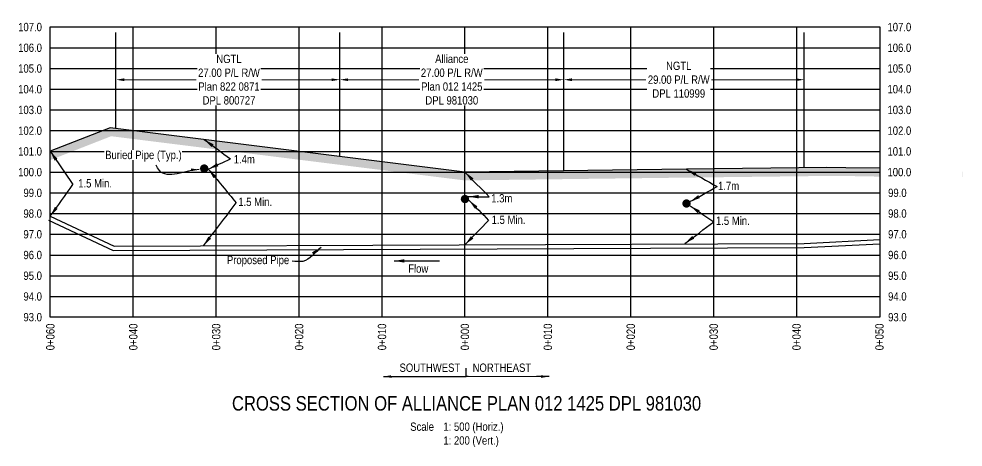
# Model space of a CAD drawing. Extents: x 413456 to 426437, y 6044251 to 6059667.
# Drawn here: x 414857 to 415995, y 6051810 to 6052326 of the extents above; entities that cross this region are included whole.
import ezdxf
from ezdxf.enums import TextEntityAlignment as Align

# ---------------------------------------------------------------- set-up
doc = ezdxf.new("R2010")
doc.units = 0
doc.header["$LTSCALE"] = 5
doc.header["$PDSIZE"] = 0.5
doc.linetypes.add('foc-TOPO', pattern=[1, 0.2, -0.8])
doc.layers.get('Defpoints').update_dxf_attribs({"color": 9})
for name, color, linetype in [('AS-PIPE-UG-T', 44, 'Continuous'), ('CG-NOTES', 7, 'Continuous'), ('DETAIL-T', 7, 'Continuous'), ('L-BD', 7, 'Continuous'), ('L-DETAIL-T', 3, 'Continuous'), ('L-MON', 1, 'Continuous'), ('P-CROSSINGS-GRID', 8, 'Continuous'), ('P-CROSSINGS-GROUND', 48, 'foc-TOPO'), ('P-CROSSINGS-LINE', 3, 'Continuous'), ('P-PROPOSED', 10, 'Continuous'), ('S-T7', 7, 'Continuous')]:
    doc.layers.add(name, color=color, linetype=linetype)
doc.layers.add('F-RW-T', color=190, linetype='Continuous', lineweight=9)
doc.styles.add('140', font='ARIALN.TTF', dxfattribs={"height": 15})
doc.styles.add('80', font='ARIALN.TTF', dxfattribs={"height": 10})
doc.styles.add('80CG', font='ARIALN.TTF', dxfattribs={"height": 10})
doc.styles.add('80L', font='ARIALN.TTF', dxfattribs={"height": 10})
doc.dimstyles.new('COMPASS', dxfattribs={"dimscale": 5, "dimtxt": 10, "dimasz": 2.5, "dimexe": 0.2, "dimexo": 0.0625, "dimgap": 0.5, "dimtad": 0, "dimtih": 1, "dimtoh": 1, "dimzin": 0, "dimdsep": 46, "dimtxsty": '80', "dimcen": 0.1, "dimse1": 1, "dimse2": 1, "dimclrd": 256, "dimclrt": 256, "dimaunit": 1, "dimadec": 4, "dimazin": 0, "dimtfac": 0.06, "dimtofl": 0, "dimtmove": 0, "dimatfit": 1, "dimfxl": 0.2, "dimtolj": 1, "dimtzin": 0, "dimlwd": -1, "dimarcsym": 0})
doc.dimstyles.new('Compass 5 000', dxfattribs={"dimscale": 5, "dimtxt": 9, "dimasz": 2, "dimexe": 0.2, "dimexo": 0.0625, "dimgap": 0.5, "dimtad": 0, "dimtih": 1, "dimtoh": 1, "dimzin": 0, "dimdsep": 46, "dimtxsty": '80CG', "dimcen": 0.1, "dimse1": 1, "dimse2": 1, "dimclrd": 256, "dimclrt": 256, "dimaunit": 1, "dimadec": 4, "dimazin": 0, "dimtfac": 0.06, "dimtofl": 0, "dimtmove": 0, "dimatfit": 1, "dimfxl": 0.2, "dimtolj": 1, "dimtzin": 0, "dimlwd": -1, "dimarcsym": 0})

# ---------------------------------------------------------------- blocks, each defined once
blk = doc.blocks.new('*D198')
at = {"layer": 'Defpoints', "color": 0, "transparency": 16777216}
for p in [(415513.3, 6052302.4), (415803.2, 6052302.4), (415803.2, 6052252.7)]:
    blk.add_point(p, dxfattribs=at)
at = {"layer": 'F-RW-T', "transparency": 16777216}
for p, q in [((415523.3, 6052252.7), (415612.5, 6052252.7)), ((415793.2, 6052252.7), (415691.6, 6052252.7))]:
    blk.add_line(p, q, dxfattribs=at)
for points in [[(415523.3, 6052254.3), (415523.3, 6052251), (415513.3, 6052252.7)], [(415793.2, 6052254.3), (415793.2, 6052251), (415803.2, 6052252.7)]]:
    blk.add_solid(points, dxfattribs=at)
at = {"layer": 'F-RW-T', "transparency": 16777216, "insert": (415652, 6052252.7), "char_height": 10, "attachment_point": 5, "style": '80CG', "bg_fill": 3, "box_fill_scale": 1.1, "bg_fill_color": 256, "bg_fill_true_color": 13158600, "bg_fill_transparency": 0}
blk.add_mtext('\\A1;NGTL\\P29.00 P/L R/W\\PDPL 110999', dxfattribs=at)
blk = doc.blocks.new('*D199')
at = {"layer": 'Defpoints', "color": 0, "transparency": 16777216}
for p in [(415243.4, 6052280.7), (415513.3, 6052280.7), (415513.3, 6052252.7)]:
    blk.add_point(p, dxfattribs=at)
at = {"layer": 'F-RW-T', "transparency": 16777216}
for p, q in [((415253.4, 6052252.7), (415338.8, 6052252.7)), ((415503.3, 6052252.7), (415417.9, 6052252.7))]:
    blk.add_line(p, q, dxfattribs=at)
for points in [[(415253.4, 6052254.3), (415253.4, 6052251), (415243.4, 6052252.7)], [(415503.3, 6052254.3), (415503.3, 6052251), (415513.3, 6052252.7)]]:
    blk.add_solid(points, dxfattribs=at)
at = {"layer": 'F-RW-T', "transparency": 16777216, "insert": (415378.4, 6052252.7), "char_height": 10, "attachment_point": 5, "style": '80CG', "bg_fill": 3, "box_fill_scale": 1.1, "bg_fill_color": 256, "bg_fill_true_color": 13158600, "bg_fill_transparency": 0}
blk.add_mtext('\\A1;Alliance\\P27.00 P/L R/W\\PPlan 012 1425\\PDPL 981030', dxfattribs=at)
blk = doc.blocks.new('*D200')
at = {"layer": 'Defpoints', "color": 0, "transparency": 16777216}
for p in [(414973.6, 6052302.4), (415243.4, 6052302.4), (414973.6, 6052252.7)]:
    blk.add_point(p, dxfattribs=at)
at = {"layer": 'F-RW-T', "transparency": 16777216}
for p, q in [((414983.6, 6052252.7), (415070.3, 6052252.7)), ((415233.4, 6052252.7), (415149.4, 6052252.7))]:
    blk.add_line(p, q, dxfattribs=at)
for points in [[(414983.6, 6052254.3), (414983.6, 6052251), (414973.6, 6052252.7)], [(415233.4, 6052254.3), (415233.4, 6052251), (415243.4, 6052252.7)]]:
    blk.add_solid(points, dxfattribs=at)
at = {"layer": 'F-RW-T', "transparency": 16777216, "insert": (415109.8, 6052252.7), "char_height": 10, "attachment_point": 5, "style": '80CG', "bg_fill": 3, "box_fill_scale": 1.1, "bg_fill_color": 256, "bg_fill_true_color": 13158600, "bg_fill_transparency": 0}
blk.add_mtext('\\A1;NGTL\\P27.00 P/L R/W\\PPlan 822 0871\\PDPL 800727', dxfattribs=at)
blk = doc.blocks.new('PLIA')
at = {"color": 255, "const_width": 1}
blk.add_lwpolyline([(-0.5, 0, 1), (0.5, 0, 1)], format="xyb", close=True, dxfattribs=at)
blk = doc.blocks.new('PLIAA')
blk.add_blockref('PLIA', (0, 0))
blk = doc.blocks.new('PLIB')
at = {"color": 1}
blk.add_circle((0, 0), 0.8, dxfattribs=at)
blk = doc.blocks.new('PLIBB')
blk.add_blockref('PLIB', (0, 0))
blk = doc.blocks.new('PLICC')
for name in ['PLIAA', 'PLIBB']:
    blk.add_blockref(name, (0, 0))
blk = doc.blocks.new('SYM_I_PL')
blk.add_blockref('PLICC', (0, 0))

msp = doc.modelspace()

# ---------------------------------------------------------------- hatches: boundary and pattern name
at = {"layer": 'P-CROSSINGS-GROUND'}
h = msp.add_hatch(dxfattribs=at)
h.set_pattern_fill('EARTH', color=256, scale=2.498683, angle=45)
h.set_pattern_definition([(45, (12792.128, -6937.5), (2e-15, 22.438813754), [15.86663737, -15.86663737]), (45, (12787.921, -6933.292), (2e-15, 22.438813754), [15.86663737, -15.86663737]), (45, (12783.714, -6929.085), (2e-15, 22.438813754), [15.86663737, -15.86663737]), (135, (12783.714, -6926.28), (-22.438813754, 2e-15), [15.86663737, -15.86663737]), (135, (12787.921, -6922.073), (-22.438813754, 2e-15), [15.86663737, -15.86663737]), (135, (12792.128, -6917.865), (-22.438813754, 2e-15), [15.86663737, -15.86663737])])
h.paths.add_polyline_path([(415994.296, 6052145.375), (415994.296, 6052135.365), (415994.818, 6052135.393)])
edge = h.paths.add_edge_path()
edge.add_line((414894.296, 6052166.276), (414894.296, 6052155.758))
edge.add_line((414894.296, 6052155.758), (414967.762, 6052184.542))
edge.add_line((414967.762, 6052184.542), (415393.056, 6052131.357))
edge.add_arc((415394.296, 6052141.276), 9.996, 262.871937, 270.718739)
edge.add_line((415394.422, 6052131.281), (415661.46, 6052134.631))
edge.add_line((415661.46, 6052134.631), (415828.157, 6052136.603))
edge.add_line((415828.157, 6052136.603), (415855.58, 6052136.519))
edge.add_line((415855.58, 6052136.519), (415894.296, 6052135.848))
edge.add_line((415894.296, 6052135.848), (415894.296, 6052145.845))
edge.add_line((415894.296, 6052145.845), (415853.58, 6052146.551))
edge.add_line((415853.58, 6052146.551), (415830.386, 6052146.626))
edge.add_line((415830.386, 6052146.626), (415661.335, 6052144.626))
edge.add_line((415661.335, 6052144.626), (415394.296, 6052141.276))
edge.add_line((415394.296, 6052141.276), (414966.481, 6052194.776))
edge.add_line((414966.481, 6052194.776), (414893.74, 6052166.276))
edge.add_line((414893.74, 6052166.276), (414894.296, 6052166.276))

# ---------------------------------------------------------------- linework, layer by layer
at = {"layer": 'CG-NOTES'}
msp.add_line((415395.915, 6051894.748), (415395.915, 6051904.742), dxfattribs=at)
at = {"layer": 'L-BD', "flags": 128}
for points in [[(414973.555, 6052193.891), (414973.555, 6052309.79)], [(415243.438, 6052160.141), (415243.438, 6052309.79)], [(415513.32, 6052142.769), (415513.32, 6052309.79)], [(415803.193, 6052146.304), (415803.193, 6052309.79)]]:
    msp.add_lwpolyline(points, dxfattribs=at)
at = {"layer": 'P-CROSSINGS-GRID', "color": 8}
for p, q in [((414894.296, 6052291.276), (415894.296, 6052291.276)), ((414894.296, 6052266.276), (415894.296, 6052266.276)), ((414894.296, 6052241.276), (415894.296, 6052241.276)), ((414894.296, 6052216.276), (415894.296, 6052216.276)), ((414894.296, 6052191.276), (415894.296, 6052191.276)), ((414894.296, 6052166.276), (415894.296, 6052166.276)), ((414894.296, 6052141.276), (415894.296, 6052141.276)), ((414894.296, 6052116.276), (415894.296, 6052116.276)), ((414894.296, 6052091.276), (415894.296, 6052091.276)), ((414894.296, 6052066.276), (415894.296, 6052066.276)), ((414894.296, 6052041.276), (415894.296, 6052041.276)), ((414894.296, 6052016.276), (415894.296, 6052016.276)), ((414894.296, 6051991.276), (415894.296, 6051991.276))]:
    msp.add_line(p, q, dxfattribs=at)
for points in [[(415894.296, 6051991.276), (415894.296, 6051966.276), (414894.296, 6051966.276), (414894.296, 6051991.276), (414894.296, 6052316.276), (415894.296, 6052316.276), (415894.296, 6051991.276)], [(414994.296, 6051966.276), (414994.296, 6051991.276), (414994.296, 6052316.276)], [(415094.296, 6051966.276), (415094.296, 6051991.276), (415094.296, 6052316.276)], [(415194.296, 6051966.276), (415194.296, 6051991.276), (415194.296, 6052316.276)], [(415294.296, 6051966.276), (415294.296, 6051991.276), (415294.296, 6052316.276)], [(415394.296, 6051966.276), (415394.296, 6051991.276), (415394.296, 6052316.276)], [(415494.296, 6051966.276), (415494.296, 6051991.276), (415494.296, 6052316.276)], [(415594.296, 6051966.276), (415594.296, 6051991.276), (415594.296, 6052316.276)], [(415694.296, 6051966.276), (415694.296, 6051991.276), (415694.296, 6052316.276)], [(415794.296, 6051966.276), (415794.296, 6051991.276), (415794.296, 6052316.276)]]:
    msp.add_lwpolyline(points, dxfattribs=at)
at = {"layer": 'P-CROSSINGS-LINE'}
msp.add_lwpolyline([(415894.296, 6052145.845), (415853.58, 6052146.551), (415830.386, 6052146.626), (415661.335, 6052144.626), (415394.296, 6052141.276), (414966.481, 6052194.776), (414894.296, 6052166.494)], dxfattribs=at)
at = {"layer": 'P-PROPOSED', "flags": 128}
for points in [[(414892.174, 6052083.46), (414970.167, 6052046.884), (415803.327, 6052050.337), (415894.296, 6052054.835)], [(414894.296, 6052087.984), (414971.271, 6052051.886), (415803.193, 6052055.334), (415894.296, 6052059.839)]]:
    msp.add_lwpolyline(points, dxfattribs=at)

# ---------------------------------------------------------------- block references
at = {"layer": 'L-MON', "xscale": 4.997366099999905, "yscale": 4.997366099999905, "zscale": 4.997366099999905}
for p in [(415079.98, 6052145.598), (415394.296, 6052108.79), (415661.335, 6052103.394)]:
    msp.add_blockref('SYM_I_PL', p, dxfattribs=at)

# ---------------------------------------------------------------- texts
at = {"style": '80'}
for s, p in [('0+060', (414894.42, 6051958.612)), ('0+040', (414994.42, 6051958.612)), ('0+030', (415094.367, 6051958.612)), ('0+020', (415194.315, 6051958.612)), ('0+010', (415294.262, 6051958.612)), ('0+000', (415394.209, 6051958.612)), ('0+010', (415494.157, 6051958.612)), ('0+020', (415594.104, 6051958.612)), ('0+030', (415694.051, 6051958.612)), ('0+040', (415793.998, 6051958.612)), ('0+050', (415893.946, 6051958.612))]:
    msp.add_text(s, height=9.9947, rotation=90, dxfattribs=at).set_placement(p, align=Align.MIDDLE_RIGHT)
at = {"attachment_point": 1, "style": '80'}
for s, insert, char_height, width in [('1.4m', (415115.501, 6052161.701), 9.9947, 24.82089), ('1.7m', (415699.384, 6052129.6), 9.9947, 24.82089), ('1.3m', (415425.965, 6052114.719), 9.9947, 24.82089), ('\\pxql;1.5 Min.', (415121.011, 6052110.386), 9.99473, 62.10954), ('\\pxql;1.5 Min.', (415426.479, 6052088.757), 9.99473, 62.10954), ('\\pxql;1.5 Min.', (415696.845, 6052087.615), 9.99473, 62.10954)]:
    msp.add_mtext(s, dxfattribs=dict(at, insert=insert, char_height=char_height, width=width))
at = {"layer": 'DETAIL-T', "insert": (415328.295, 6051839.317), "char_height": 9.99473, "attachment_point": 1, "style": '80L'}
msp.add_mtext_dynamic_manual_height_columns('Scale^I1: 500 (Horiz.)\\P^I1: 200 (Vert.)', width=216.80138, gutter_width=44.937, heights=[0], dxfattribs=at)
at = {"layer": 'L-BD', "style": '80'}
msp.add_text('Proposed Pipe', height=9.99473, dxfattribs=at).set_placement((415107.302, 6052027.288), align=Align.BOTTOM_LEFT)
msp.add_text('Flow', height=9.9947, rotation=359.345989, dxfattribs=at).set_placement((415325.792, 6052017.083), align=Align.BOTTOM_LEFT)
at = {"layer": 'L-DETAIL-T', "insert": (415396.195, 6051871.174), "char_height": 17.49078, "width": 654.12096, "attachment_point": 2, "rotation": 0, "style": '140'}
msp.add_mtext('CROSS SECTION OF ALLIANCE PLAN 012 1425 DPL 981030', dxfattribs=at)
at = {"layer": 'S-T7', "style": '80'}
for s, p in [('107.0', (414884.301, 6052316.197)), ('107.0', (415932.284, 6052316.197)), ('106.0', (414884.301, 6052291.197)), ('106.0', (415932.284, 6052291.197)), ('105.0', (414884.301, 6052266.21)), ('105.0', (415932.284, 6052266.21)), ('104.0', (414884.301, 6052241.223)), ('104.0', (415932.284, 6052241.223)), ('103.0', (414884.301, 6052216.236)), ('103.0', (415932.284, 6052216.236)), ('102.0', (414884.301, 6052191.25)), ('102.0', (415932.284, 6052191.25)), ('101.0', (414884.301, 6052166.263)), ('101.0', (415932.284, 6052166.263)), ('100.0', (414884.301, 6052141.276)), ('100.0', (415932.284, 6052141.276)), ('99.0', (414884.301, 6052116.289)), ('99.0', (415926.687, 6052116.289)), ('98.0', (414884.301, 6052091.302)), ('98.0', (415926.687, 6052091.302)), ('97.0', (414884.301, 6052066.315)), ('97.0', (415926.687, 6052066.315)), ('96.0', (414884.301, 6052041.329)), ('96.0', (415926.687, 6052041.329)), ('95.0', (414884.301, 6052016.342)), ('95.0', (415926.687, 6052016.342)), ('94.0', (414884.301, 6051991.355)), ('94.0', (415926.687, 6051991.355)), ('93.0', (414884.301, 6051966.368)), ('93.0', (415926.687, 6051966.368))]:
    msp.add_text(s, height=9.9947, dxfattribs=at).set_placement(p, align=Align.MIDDLE_RIGHT)

# ---------------------------------------------------------------- leaders
at = {"path_type": 1}
for points in [[(415084.845, 6052144.951), (415111.63, 6052157.141)], [(415394.296, 6052141.276), (415423.288, 6052111.553)], [(415661.335, 6052144.626), (415698.159, 6052123.812)], [(415398.222, 6052111.702), (415423.288, 6052111.553)], [(415665.553, 6052105.627), (415698.159, 6052123.812)], [(415399.076, 6052107.426), (415422.782, 6052083.096)], [(415394.296, 6052053.64), (415422.782, 6052083.096)]]:
    msp.add_leader(points, dimstyle='COMPASS', override={"dimgap": 0.5, "dimtad": 0}, dxfattribs=at)
for points in [[(415084.845, 6052144.951), (415118.64, 6052104.081)], [(415078.967, 6052052.333), (415118.64, 6052104.081)], [(415665.754, 6052100.396), (415694.296, 6052081.259)], [(415659.439, 6052055.144), (415694.296, 6052081.259)]]:
    msp.add_leader(points, dimstyle='COMPASS', dxfattribs=at)
at = {"layer": 'CG-NOTES', "path_type": 1}
for points in [[(415295.968, 6051894.748), (415395.915, 6051894.748)], [(415495.862, 6051894.748), (415395.915, 6051894.748)]]:
    msp.add_leader(points, dimstyle='Compass 5 000', override={"dimgap": 0.5, "dimtad": 0}, dxfattribs=at)
at = {"layer": 'L-BD', "path_type": 1}
for points in [[(415220.851, 6052050.433), (415198.809, 6052033.603), (415185.798, 6052033.773)], [(415308.871, 6052034.185), (415363.423, 6052034.185)]]:
    msp.add_leader(points, dimstyle='COMPASS', override={"dimgap": 0.5, "dimtad": 0}, dxfattribs=at)

# ---------------------------------------------------------------- next in the draw order: texts
at = {"insert": (414928.042, 6052132.75), "char_height": 9.99473, "width": 39.85389, "attachment_point": 1, "style": '80', "bg_fill": 3, "box_fill_scale": 1.1, "bg_fill_color": 256, "bg_fill_transparency": 0}
msp.add_mtext('\\pxql;1.5 Min.', dxfattribs=at)
at = {"color": 3, "insert": (415388.551, 6051910.42), "char_height": 9.9947, "width": 78.39, "attachment_point": 3, "style": '80', "bg_fill": 2}
msp.add_mtext('SOUTHWEST', dxfattribs=at)
at = {"layer": 'AS-PIPE-UG-T', "insert": (414960.547, 6052166.957), "char_height": 9.99473, "width": 91.67515, "attachment_point": 1, "style": '80', "bg_fill": 3, "box_fill_scale": 1.1, "bg_fill_color": 256, "bg_fill_transparency": 0}
msp.add_mtext('Buried Pipe (Typ.)', dxfattribs=at)

# ---------------------------------------------------------------- next in the draw order: dimensions: what is measured, and where the dimension line sits
at = {"layer": 'F-RW-T'}
dim = msp.add_linear_dim(base=(415803.193, 6052252.66), p1=(415513.32, 6052302.431), p2=(415803.193, 6052302.431), angle=0, text='NGTL\\P29.00 P/L R/W\\PDPL 110999', dimstyle='Compass 5 000', override={"dimtfill": 1}, dxfattribs=at)
dim.commit()
dim.dimension.update_dxf_attribs({"geometry": '*D198', "text_midpoint": (415652.021, 6052252.66), "dimtype": 161})

# ---------------------------------------------------------------- next in the draw order: texts
at = {"color": 3, "insert": (415403.501, 6051910.42), "char_height": 9.99473, "width": 71.75862, "attachment_point": 1, "style": '80', "bg_fill": 2}
msp.add_mtext('\\pxql;NORTHEAST', dxfattribs=at)

# ---------------------------------------------------------------- next in the draw order: dimensions: what is measured, and where the dimension line sits
at = {"layer": 'F-RW-T'}
dim = msp.add_aligned_dim(p1=(415243.438, 6052280.659), p2=(415513.32, 6052280.659), distance=-27.998, text='Alliance\\P27.00 P/L R/W\\PPlan 012 1425\\PDPL 981030', dimstyle='Compass 5 000', override={"dimtfill": 1}, dxfattribs=at)
dim.commit()
dim.dimension.update_dxf_attribs({"geometry": '*D199', "text_midpoint": (415378.379, 6052252.66)})

# ---------------------------------------------------------------- next in the draw order: leaders
at = {"path_type": 1}
for points in [[(414894.296, 6052166.494), (414921.604, 6052126.181)], [(414894.296, 6052087.984), (414921.604, 6052126.181)]]:
    msp.add_leader(points, dimstyle='COMPASS', override={"dimgap": 0.5, "dimtad": 0}, dxfattribs=at)
at = {"layer": 'L-BD', "path_type": 1}
msp.add_leader([(415074.052, 6052144.209), (415025.854, 6052143.303), (415021.907, 6052149.579)], dimstyle='Compass 5 000', override={"dimgap": 0.5, "dimtad": 0}, dxfattribs=at)

# ---------------------------------------------------------------- next in the draw order: dimensions: what is measured, and where the dimension line sits
at = {"layer": 'F-RW-T'}
dim = msp.add_linear_dim(base=(414973.555, 6052252.66), p1=(415243.438, 6052302.431), p2=(414973.555, 6052302.431), angle=180, text='NGTL\\P27.00 P/L R/W\\PPlan 822 0871\\PDPL 800727', dimstyle='Compass 5 000', override={"dimtfill": 1}, dxfattribs=at)
dim.commit()
dim.dimension.update_dxf_attribs({"geometry": '*D200', "text_midpoint": (415109.816, 6052252.66), "dimtype": 161})

# ---------------------------------------------------------------- next in the draw order: leaders
at = {"path_type": 1}
msp.add_leader([(415079.98, 6052180.582), (415111.63, 6052157.141)], dimstyle='COMPASS', override={"dimgap": 0.5, "dimtad": 0}, dxfattribs=at)

doc.saveas('drawing.dxf')
